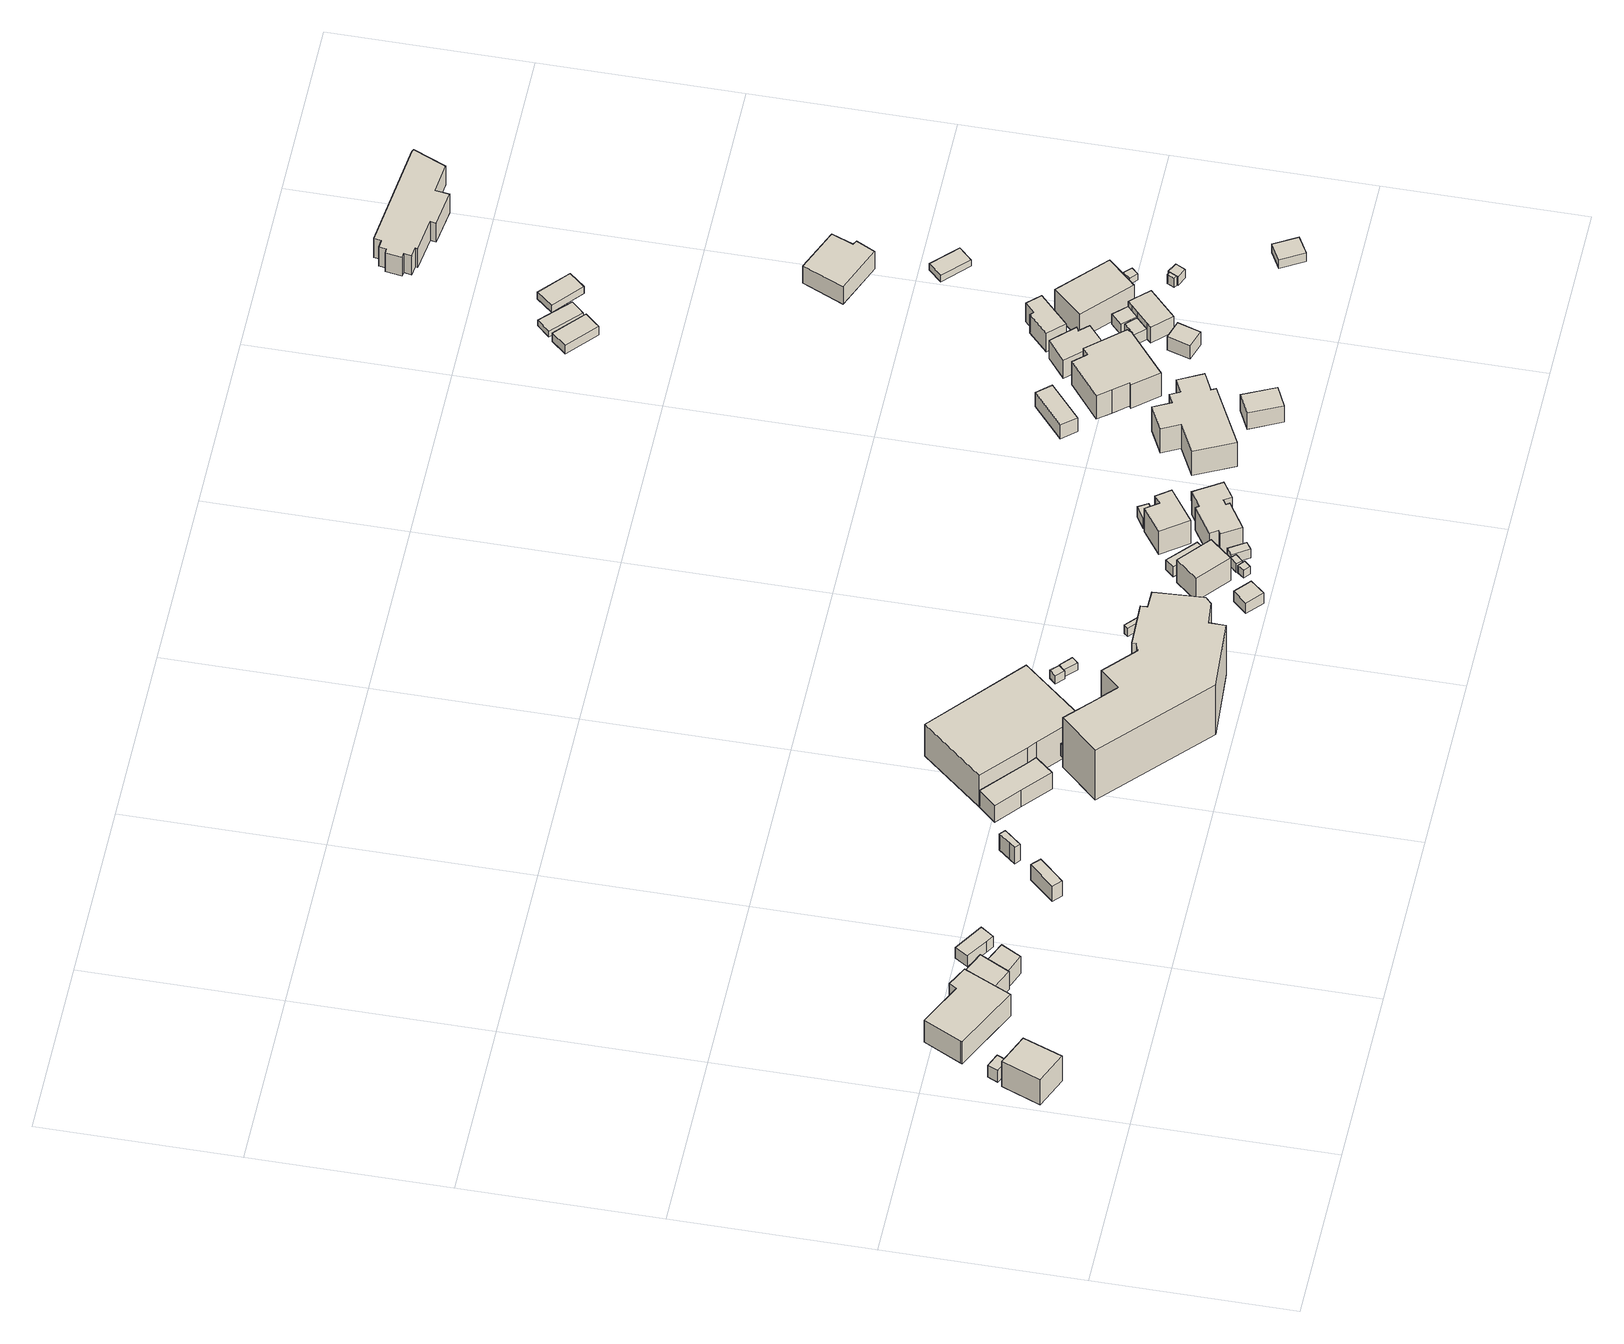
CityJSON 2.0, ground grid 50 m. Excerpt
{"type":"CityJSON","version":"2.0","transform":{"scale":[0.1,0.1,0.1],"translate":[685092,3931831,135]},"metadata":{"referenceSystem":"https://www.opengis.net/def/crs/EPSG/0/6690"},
"CityObjects":{
"building1":{"type":"Building","attributes":{"class":"3001","measuredHeight":8.28,"BuildingDetailAttribute.specifiedBuildingCoverageRate":0.6,"BuildingDetailAttribute.specifiedFloorAreaRate":2,"BuildingDetailAttribute.surveyYear":2018,"BuildingRiverFloodingRiskAttribute.description":"2","BuildingRiverFloodingRiskAttribute.rank":"1","BuildingRiverFloodingRiskAttribute.depth":0.225,"BuildingRiverFloodingRiskAttribute.adminType":"2","BuildingRiverFloodingRiskAttribute.scale":"2","BuildingRiverFloodingRiskAttribute.duration":0,"BuildingLandSlideRiskAttribute.description":"1","BuildingLandSlideRiskAttribute.areaType":"1","BuildingIDAttribute.prefecture":"21","BuildingIDAttribute.city":"21211"},"geometry":[{"type":"Solid","lod":"1","boundaries":[[[[0,1,2,3,4]],[[3,5,6,4]],[[2,7,5,3]],[[1,8,7,2]],[[0,9,8,1]],[[4,6,9,0]],[[5,7,8,9,6]]]]}]},
"building2":{"type":"Building","attributes":{"class":"3001","measuredHeight":3.7,"BuildingDetailAttribute.specifiedBuildingCoverageRate":0.6,"BuildingDetailAttribute.specifiedFloorAreaRate":2,"BuildingDetailAttribute.surveyYear":2018,"BuildingRiverFloodingRiskAttribute.description":"2","BuildingRiverFloodingRiskAttribute.rank":"1","BuildingRiverFloodingRiskAttribute.depth":0.385,"BuildingRiverFloodingRiskAttribute.adminType":"2","BuildingRiverFloodingRiskAttribute.scale":"2","BuildingRiverFloodingRiskAttribute.duration":0,"BuildingLandSlideRiskAttribute.description":"1","BuildingLandSlideRiskAttribute.areaType":"1","BuildingIDAttribute.prefecture":"21","BuildingIDAttribute.city":"21211"},"geometry":[{"type":"Solid","lod":"1","boundaries":[[[[10,11,12,13]],[[12,14,15,13]],[[11,16,14,12]],[[10,17,16,11]],[[13,15,17,10]],[[14,16,17,15]]]]}]},
"building3":{"type":"Building","attributes":{"class":"3001","measuredHeight":7.34,"BuildingDetailAttribute.specifiedBuildingCoverageRate":0.6,"BuildingDetailAttribute.specifiedFloorAreaRate":2,"BuildingDetailAttribute.surveyYear":2018,"BuildingRiverFloodingRiskAttribute.description":"2","BuildingRiverFloodingRiskAttribute.rank":"2","BuildingRiverFloodingRiskAttribute.depth":0.747,"BuildingRiverFloodingRiskAttribute.adminType":"2","BuildingRiverFloodingRiskAttribute.scale":"2","BuildingRiverFloodingRiskAttribute.duration":0,"BuildingLandSlideRiskAttribute.description":"1","BuildingLandSlideRiskAttribute.areaType":"2","BuildingIDAttribute.prefecture":"21","BuildingIDAttribute.city":"21211"},"geometry":[{"type":"Solid","lod":"1","boundaries":[[[[18,19,20,21,22,23,24,25]],[[24,26,27,25]],[[23,28,26,24]],[[22,29,28,23]],[[21,30,29,22]],[[20,31,30,21]],[[19,32,31,20]],[[18,33,32,19]],[[25,27,33,18]],[[26,28,29,30,31,32,33,27]]]]}]},
"building4":{"type":"Building","attributes":{"class":"3001","measuredHeight":5.94,"BuildingDetailAttribute.specifiedBuildingCoverageRate":0.6,"BuildingDetailAttribute.specifiedFloorAreaRate":2,"BuildingDetailAttribute.surveyYear":2018,"BuildingRiverFloodingRiskAttribute.description":"2","BuildingRiverFloodingRiskAttribute.rank":"2","BuildingRiverFloodingRiskAttribute.depth":1.11,"BuildingRiverFloodingRiskAttribute.adminType":"2","BuildingRiverFloodingRiskAttribute.scale":"2","BuildingRiverFloodingRiskAttribute.duration":0,"BuildingLandSlideRiskAttribute.description":"1","BuildingLandSlideRiskAttribute.areaType":"2","BuildingIDAttribute.prefecture":"21","BuildingIDAttribute.city":"21211"},"geometry":[{"type":"Solid","lod":"1","boundaries":[[[[34,35,36,37,38,39,40,41]],[[40,42,43,41]],[[39,44,42,40]],[[38,45,44,39]],[[37,46,45,38]],[[36,47,46,37]],[[35,48,47,36]],[[34,49,48,35]],[[41,43,49,34]],[[42,44,45,46,47,48,49,43]]]]}]},
"building5":{"type":"Building","attributes":{"class":"3001","measuredHeight":5.49,"BuildingDetailAttribute.specifiedBuildingCoverageRate":0.6,"BuildingDetailAttribute.specifiedFloorAreaRate":2,"BuildingDetailAttribute.surveyYear":2018,"BuildingRiverFloodingRiskAttribute.description":"2","BuildingRiverFloodingRiskAttribute.rank":"2","BuildingRiverFloodingRiskAttribute.depth":0.857,"BuildingRiverFloodingRiskAttribute.adminType":"2","BuildingRiverFloodingRiskAttribute.scale":"2","BuildingRiverFloodingRiskAttribute.duration":0,"BuildingLandSlideRiskAttribute.description":"1","BuildingLandSlideRiskAttribute.areaType":"2","BuildingIDAttribute.prefecture":"21","BuildingIDAttribute.city":"21211"},"geometry":[{"type":"Solid","lod":"1","boundaries":[[[[35,34,50,51]],[[50,52,53,51]],[[34,54,52,50]],[[35,55,54,34]],[[51,53,55,35]],[[52,54,55,53]]]]}]},
"building6":{"type":"Building","attributes":{"class":"3001","measuredHeight":2.82,"BuildingDetailAttribute.specifiedBuildingCoverageRate":0.6,"BuildingDetailAttribute.specifiedFloorAreaRate":2,"BuildingDetailAttribute.surveyYear":2018,"BuildingRiverFloodingRiskAttribute.description":"2","BuildingRiverFloodingRiskAttribute.rank":"1","BuildingRiverFloodingRiskAttribute.depth":0.077,"BuildingRiverFloodingRiskAttribute.adminType":"2","BuildingRiverFloodingRiskAttribute.scale":"2","BuildingRiverFloodingRiskAttribute.duration":0,"BuildingLandSlideRiskAttribute.description":"1","BuildingLandSlideRiskAttribute.areaType":"2","BuildingIDAttribute.prefecture":"21","BuildingIDAttribute.city":"21211"},"geometry":[{"type":"Solid","lod":"1","boundaries":[[[[56,57,58,59,60,61]],[[60,62,63,61]],[[59,64,62,60]],[[58,65,64,59]],[[57,66,65,58]],[[56,67,66,57]],[[61,63,67,56]],[[62,64,65,66,67,63]]]]}]},
"building7":{"type":"Building","attributes":{"class":"3001","measuredHeight":2.68,"BuildingDetailAttribute.specifiedBuildingCoverageRate":0.6,"BuildingDetailAttribute.specifiedFloorAreaRate":2,"BuildingDetailAttribute.surveyYear":2018,"BuildingRiverFloodingRiskAttribute.description":"2","BuildingRiverFloodingRiskAttribute.rank":"2","BuildingRiverFloodingRiskAttribute.depth":2.31,"BuildingRiverFloodingRiskAttribute.adminType":"2","BuildingRiverFloodingRiskAttribute.scale":"2","BuildingRiverFloodingRiskAttribute.duration":1.8,"BuildingLandSlideRiskAttribute.description":"1","BuildingLandSlideRiskAttribute.areaType":"1","BuildingIDAttribute.prefecture":"21","BuildingIDAttribute.city":"21211"},"geometry":[{"type":"Solid","lod":"1","boundaries":[[[[68,69,70,71]],[[70,72,73,71]],[[69,74,72,70]],[[68,75,74,69]],[[71,73,75,68]],[[72,74,75,73]]]]}]},
"building8":{"type":"Building","attributes":{"class":"3003","measuredHeight":2.94,"BuildingDetailAttribute.specifiedBuildingCoverageRate":0.6,"BuildingDetailAttribute.specifiedFloorAreaRate":2,"BuildingDetailAttribute.surveyYear":2018,"BuildingLandSlideRiskAttribute.description":"1","BuildingLandSlideRiskAttribute.areaType":"1","BuildingIDAttribute.prefecture":"21","BuildingIDAttribute.city":"21211"},"geometry":[{"type":"Solid","lod":"1","boundaries":[[[[76,77,78,79,80,81]],[[80,82,83,81]],[[79,84,82,80]],[[78,85,84,79]],[[77,86,85,78]],[[76,87,86,77]],[[81,83,87,76]],[[82,84,85,86,87,83]]]]}]},
"building9":{"type":"Building","attributes":{"class":"3003","measuredHeight":3.73,"BuildingDetailAttribute.specifiedBuildingCoverageRate":0.6,"BuildingDetailAttribute.specifiedFloorAreaRate":2,"BuildingDetailAttribute.surveyYear":2018,"BuildingLandSlideRiskAttribute.description":"1","BuildingLandSlideRiskAttribute.areaType":"1","BuildingIDAttribute.prefecture":"21","BuildingIDAttribute.city":"21211"},"geometry":[{"type":"Solid","lod":"1","boundaries":[[[[88,89,90,91,92,93]],[[92,94,95,93]],[[91,96,94,92]],[[90,97,96,91]],[[89,98,97,90]],[[88,99,98,89]],[[93,95,99,88]],[[94,96,97,98,99,95]]]]}]},
"building10":{"type":"Building","attributes":{"class":"3001","measuredHeight":4.09,"BuildingDetailAttribute.specifiedBuildingCoverageRate":0.6,"BuildingDetailAttribute.specifiedFloorAreaRate":2,"BuildingDetailAttribute.surveyYear":2018,"BuildingRiverFloodingRiskAttribute.description":"2","BuildingRiverFloodingRiskAttribute.rank":"1","BuildingRiverFloodingRiskAttribute.depth":0.432,"BuildingRiverFloodingRiskAttribute.adminType":"2","BuildingRiverFloodingRiskAttribute.scale":"2","BuildingRiverFloodingRiskAttribute.duration":0,"BuildingLandSlideRiskAttribute.description":"1","BuildingLandSlideRiskAttribute.areaType":"1","BuildingIDAttribute.prefecture":"21","BuildingIDAttribute.city":"21211"},"geometry":[{"type":"Solid","lod":"1","boundaries":[[[[100,101,102,103]],[[102,104,105,103]],[[101,106,104,102]],[[100,107,106,101]],[[103,105,107,100]],[[104,106,107,105]]]]}]},
"building11":{"type":"Building","attributes":{"class":"3001","measuredHeight":8.95,"BuildingDetailAttribute.specifiedBuildingCoverageRate":0.6,"BuildingDetailAttribute.specifiedFloorAreaRate":2,"BuildingDetailAttribute.surveyYear":2018,"BuildingRiverFloodingRiskAttribute.description":"2","BuildingRiverFloodingRiskAttribute.rank":"1","BuildingRiverFloodingRiskAttribute.depth":0,"BuildingRiverFloodingRiskAttribute.adminType":"2","BuildingRiverFloodingRiskAttribute.scale":"1","BuildingRiverFloodingRiskAttribute.duration":0,"BuildingLandSlideRiskAttribute.description":"1","BuildingLandSlideRiskAttribute.areaType":"1","BuildingIDAttribute.prefecture":"21","BuildingIDAttribute.city":"21211"},"geometry":[{"type":"Solid","lod":"1","boundaries":[[[[92,108,109,110,111,88,93]],[[88,112,113,93]],[[111,114,112,88]],[[110,115,114,111]],[[109,116,115,110]],[[108,117,116,109]],[[92,118,117,108]],[[93,113,118,92]],[[112,114,115,116,117,118,113]]]]}]},
"building12":{"type":"Building","attributes":{"class":"3003","measuredHeight":8.76,"BuildingDetailAttribute.specifiedBuildingCoverageRate":0.6,"BuildingDetailAttribute.specifiedFloorAreaRate":2,"BuildingDetailAttribute.surveyYear":2018,"BuildingRiverFloodingRiskAttribute.description":"2","BuildingRiverFloodingRiskAttribute.rank":"1","BuildingRiverFloodingRiskAttribute.depth":0.442,"BuildingRiverFloodingRiskAttribute.adminType":"2","BuildingRiverFloodingRiskAttribute.scale":"2","BuildingRiverFloodingRiskAttribute.duration":0,"BuildingLandSlideRiskAttribute.description":"2","BuildingLandSlideRiskAttribute.areaType":"1","BuildingIDAttribute.prefecture":"21","BuildingIDAttribute.city":"21211"},"geometry":[{"type":"Solid","lod":"1","boundaries":[[[[119,120,121,122,123,124,125,126,127]],[[126,128,129,127]],[[125,130,128,126]],[[124,131,130,125]],[[123,132,131,124]],[[122,133,132,123]],[[121,134,133,122]],[[120,135,134,121]],[[119,136,135,120]],[[127,129,136,119]],[[128,130,131,132,133,134,135,136,129]]]]}]},
"building13":{"type":"Building","attributes":{"name":"市立三和小学校","class":"3002","measuredHeight":17.06,"BuildingDetailAttribute.specifiedBuildingCoverageRate":0.6,"BuildingDetailAttribute.specifiedFloorAreaRate":2,"BuildingDetailAttribute.surveyYear":2018,"BuildingRiverFloodingRiskAttribute.description":"2","BuildingRiverFloodingRiskAttribute.rank":"2","BuildingRiverFloodingRiskAttribute.depth":0.737,"BuildingRiverFloodingRiskAttribute.adminType":"2","BuildingRiverFloodingRiskAttribute.scale":"2","BuildingRiverFloodingRiskAttribute.duration":0,"BuildingLandSlideRiskAttribute.description":"1","BuildingLandSlideRiskAttribute.areaType":"1","BuildingIDAttribute.prefecture":"21","BuildingIDAttribute.city":"21211"},"geometry":[{"type":"Solid","lod":"1","boundaries":[[[[137,138,127,126,139,140,141,142,143,144,145,146,147,148,149,150,151]],[[150,152,153,151]],[[149,154,152,150]],[[148,155,154,149]],[[147,156,155,148]],[[146,157,156,147]],[[145,158,157,146]],[[144,159,158,145]],[[143,160,159,144]],[[142,161,160,143]],[[141,162,161,142]],[[140,163,162,141]],[[139,164,163,140]],[[126,165,164,139]],[[127,166,165,126]],[[138,167,166,127]],[[137,168,167,138]],[[151,153,168,137]],[[152,154,155,156,157,158,159,160,161,162,163,164,165,166,167,168,153]]]]}]},
"building14":{"type":"Building","attributes":{"class":"3001","measuredHeight":2.76,"BuildingDetailAttribute.specifiedBuildingCoverageRate":0.6,"BuildingDetailAttribute.specifiedFloorAreaRate":2,"BuildingDetailAttribute.surveyYear":2018,"BuildingRiverFloodingRiskAttribute.description":"2","BuildingRiverFloodingRiskAttribute.rank":"2","BuildingRiverFloodingRiskAttribute.depth":0.897,"BuildingRiverFloodingRiskAttribute.adminType":"2","BuildingRiverFloodingRiskAttribute.scale":"2","BuildingRiverFloodingRiskAttribute.duration":0,"BuildingLandSlideRiskAttribute.description":"2","BuildingLandSlideRiskAttribute.areaType":"1","BuildingIDAttribute.prefecture":"21","BuildingIDAttribute.city":"21211"},"geometry":[{"type":"Solid","lod":"1","boundaries":[[[[169,170,171,172]],[[171,173,174,172]],[[170,175,173,171]],[[169,176,175,170]],[[172,174,176,169]],[[173,175,176,174]]]]}]},
"building15":{"type":"Building","attributes":{"class":"3001","measuredHeight":2.52,"BuildingDetailAttribute.specifiedBuildingCoverageRate":0.6,"BuildingDetailAttribute.specifiedFloorAreaRate":2,"BuildingDetailAttribute.surveyYear":2018,"BuildingRiverFloodingRiskAttribute.description":"2","BuildingRiverFloodingRiskAttribute.rank":"2","BuildingRiverFloodingRiskAttribute.depth":0.86,"BuildingRiverFloodingRiskAttribute.adminType":"2","BuildingRiverFloodingRiskAttribute.scale":"2","BuildingRiverFloodingRiskAttribute.duration":2.83,"BuildingLandSlideRiskAttribute.description":"2","BuildingLandSlideRiskAttribute.areaType":"1","BuildingIDAttribute.prefecture":"21","BuildingIDAttribute.city":"21211"},"geometry":[{"type":"Solid","lod":"1","boundaries":[[[[177,178,179,180]],[[179,181,182,180]],[[178,183,181,179]],[[177,184,183,178]],[[180,182,184,177]],[[181,183,184,182]]]]}]},
"building16":{"type":"Building","attributes":{"class":"3001","measuredHeight":2.89,"BuildingDetailAttribute.specifiedBuildingCoverageRate":0.6,"BuildingDetailAttribute.specifiedFloorAreaRate":2,"BuildingDetailAttribute.surveyYear":2018,"BuildingRiverFloodingRiskAttribute.description":"2","BuildingRiverFloodingRiskAttribute.rank":"2","BuildingRiverFloodingRiskAttribute.depth":0.607,"BuildingRiverFloodingRiskAttribute.adminType":"2","BuildingRiverFloodingRiskAttribute.scale":"2","BuildingRiverFloodingRiskAttribute.duration":0.73,"BuildingLandSlideRiskAttribute.description":"2","BuildingLandSlideRiskAttribute.areaType":"1","BuildingIDAttribute.prefecture":"21","BuildingIDAttribute.city":"21211"},"geometry":[{"type":"Solid","lod":"1","boundaries":[[[[185,186,187,188]],[[187,189,190,188]],[[186,191,189,187]],[[185,192,191,186]],[[188,190,192,185]],[[189,191,192,190]]]]}]},
"building17":{"type":"Building","attributes":{"class":"3003","measuredHeight":2.89,"BuildingDetailAttribute.specifiedBuildingCoverageRate":0.6,"BuildingDetailAttribute.specifiedFloorAreaRate":2,"BuildingDetailAttribute.surveyYear":2018,"BuildingRiverFloodingRiskAttribute.description":"2","BuildingRiverFloodingRiskAttribute.rank":"2","BuildingRiverFloodingRiskAttribute.depth":0.667,"BuildingRiverFloodingRiskAttribute.adminType":"2","BuildingRiverFloodingRiskAttribute.scale":"2","BuildingRiverFloodingRiskAttribute.duration":0.73,"BuildingLandSlideRiskAttribute.description":"2","BuildingLandSlideRiskAttribute.areaType":"1","BuildingIDAttribute.prefecture":"21","BuildingIDAttribute.city":"21211"},"geometry":[{"type":"Solid","lod":"1","boundaries":[[[[193,194,195,196]],[[195,197,198,196]],[[194,199,197,195]],[[193,200,199,194]],[[196,198,200,193]],[[197,199,200,198]]]]}]},
"building18":{"type":"Building","attributes":{"class":"3003","measuredHeight":3.35,"BuildingDetailAttribute.specifiedBuildingCoverageRate":0.6,"BuildingDetailAttribute.specifiedFloorAreaRate":2,"BuildingDetailAttribute.surveyYear":2018,"BuildingRiverFloodingRiskAttribute.description":"2","BuildingRiverFloodingRiskAttribute.rank":"1","BuildingRiverFloodingRiskAttribute.depth":0,"BuildingRiverFloodingRiskAttribute.adminType":"2","BuildingRiverFloodingRiskAttribute.scale":"2","BuildingRiverFloodingRiskAttribute.duration":0,"BuildingLandSlideRiskAttribute.description":"2","BuildingLandSlideRiskAttribute.areaType":"1","BuildingIDAttribute.prefecture":"21","BuildingIDAttribute.city":"21211"},"geometry":[{"type":"Solid","lod":"1","boundaries":[[[[201,202,203,204]],[[203,205,206,204]],[[202,207,205,203]],[[201,208,207,202]],[[204,206,208,201]],[[205,207,208,206]]]]}]},
"building19":{"type":"Building","attributes":{"class":"3001","measuredHeight":7.38,"BuildingDetailAttribute.specifiedBuildingCoverageRate":0.6,"BuildingDetailAttribute.specifiedFloorAreaRate":2,"BuildingDetailAttribute.surveyYear":2018,"BuildingLandSlideRiskAttribute.description":"2","BuildingLandSlideRiskAttribute.areaType":"1","BuildingIDAttribute.prefecture":"21","BuildingIDAttribute.city":"21211"},"geometry":[{"type":"Solid","lod":"1","boundaries":[[[[209,210,211,212]],[[211,213,214,212]],[[210,215,213,211]],[[209,216,215,210]],[[212,214,216,209]],[[213,215,216,214]]]]}]},
"building20":{"type":"Building","attributes":{"class":"3001","measuredHeight":2.41,"BuildingDetailAttribute.specifiedBuildingCoverageRate":0.6,"BuildingDetailAttribute.specifiedFloorAreaRate":2,"BuildingDetailAttribute.surveyYear":2018,"BuildingLandSlideRiskAttribute.description":"2","BuildingLandSlideRiskAttribute.areaType":"1","BuildingIDAttribute.prefecture":"21","BuildingIDAttribute.city":"21211"},"geometry":[{"type":"Solid","lod":"1","boundaries":[[[[217,218,219,220]],[[219,221,222,220]],[[218,223,221,219]],[[217,224,223,218]],[[220,222,224,217]],[[221,223,224,222]]]]}]},
"building21":{"type":"Building","attributes":{"class":"3003","measuredHeight":2.64,"BuildingDetailAttribute.specifiedBuildingCoverageRate":0.6,"BuildingDetailAttribute.specifiedFloorAreaRate":2,"BuildingDetailAttribute.surveyYear":2018,"BuildingLandSlideRiskAttribute.description":"2","BuildingLandSlideRiskAttribute.areaType":"1","BuildingIDAttribute.prefecture":"21","BuildingIDAttribute.city":"21211"},"geometry":[{"type":"Solid","lod":"1","boundaries":[[[[225,226,227,228]],[[227,229,230,228]],[[226,231,229,227]],[[225,232,231,226]],[[228,230,232,225]],[[229,231,232,230]]]]}]},
"building22":{"type":"Building","attributes":{"class":"3003","measuredHeight":3.04,"BuildingDetailAttribute.specifiedBuildingCoverageRate":0.6,"BuildingDetailAttribute.specifiedFloorAreaRate":2,"BuildingDetailAttribute.surveyYear":2018,"BuildingLandSlideRiskAttribute.description":"2","BuildingLandSlideRiskAttribute.areaType":"1","BuildingIDAttribute.prefecture":"21","BuildingIDAttribute.city":"21211"},"geometry":[{"type":"Solid","lod":"1","boundaries":[[[[233,234,235,236]],[[235,237,238,236]],[[234,239,237,235]],[[233,240,239,234]],[[236,238,240,233]],[[237,239,240,238]]]]}]},
"building23":{"type":"Building","attributes":{"class":"3003","measuredHeight":2.76,"BuildingDetailAttribute.specifiedBuildingCoverageRate":0.6,"BuildingDetailAttribute.specifiedFloorAreaRate":2,"BuildingDetailAttribute.surveyYear":2018,"BuildingLandSlideRiskAttribute.description":"2","BuildingLandSlideRiskAttribute.areaType":"1","BuildingIDAttribute.prefecture":"21","BuildingIDAttribute.city":"21211"},"geometry":[{"type":"Solid","lod":"1","boundaries":[[[[241,242,243,244]],[[243,245,246,244]],[[242,247,245,243]],[[241,248,247,242]],[[244,246,248,241]],[[245,247,248,246]]]]}]},
"building24":{"type":"Building","attributes":{"class":"3001","measuredHeight":7.54,"BuildingDetailAttribute.specifiedBuildingCoverageRate":0.6,"BuildingDetailAttribute.specifiedFloorAreaRate":2,"BuildingDetailAttribute.surveyYear":2018,"BuildingLandSlideRiskAttribute.description":"2","BuildingLandSlideRiskAttribute.areaType":"1","BuildingIDAttribute.prefecture":"21","BuildingIDAttribute.city":"21211"},"geometry":[{"type":"Solid","lod":"1","boundaries":[[[[249,250,251,252,253,254,255,256,257,258,259,260,261]],[[260,262,263,261]],[[259,264,262,260]],[[258,265,264,259]],[[257,266,265,258]],[[256,267,266,257]],[[255,268,267,256]],[[254,269,268,255]],[[253,270,269,254]],[[252,271,270,253]],[[251,272,271,252]],[[250,273,272,251]],[[249,274,273,250]],[[261,263,274,249]],[[262,264,265,266,267,268,269,270,271,272,273,274,263]]]]}]},
"building25":{"type":"Building","attributes":{"class":"3001","measuredHeight":7.46,"BuildingDetailAttribute.specifiedBuildingCoverageRate":0.6,"BuildingDetailAttribute.specifiedFloorAreaRate":2,"BuildingDetailAttribute.surveyYear":2018,"BuildingLandSlideRiskAttribute.description":"2","BuildingLandSlideRiskAttribute.areaType":"1","BuildingIDAttribute.prefecture":"21","BuildingIDAttribute.city":"21211"},"geometry":[{"type":"Solid","lod":"1","boundaries":[[[[275,276,277,278,279,280]],[[279,281,282,280]],[[278,283,281,279]],[[277,284,283,278]],[[276,285,284,277]],[[275,286,285,276]],[[280,282,286,275]],[[281,283,284,285,286,282]]]]}]},
"building26":{"type":"Building","attributes":{"class":"3003","measuredHeight":2.85,"BuildingDetailAttribute.specifiedBuildingCoverageRate":0.6,"BuildingDetailAttribute.specifiedFloorAreaRate":2,"BuildingDetailAttribute.surveyYear":2018,"BuildingLandSlideRiskAttribute.description":"2","BuildingLandSlideRiskAttribute.areaType":"1","BuildingIDAttribute.prefecture":"21","BuildingIDAttribute.city":"21211"},"geometry":[{"type":"Solid","lod":"1","boundaries":[[[[287,288,289,290]],[[289,291,292,290]],[[288,293,291,289]],[[287,294,293,288]],[[290,292,294,287]],[[291,293,294,292]]]]}]},
"building27":{"type":"Building","attributes":{"class":"3003","measuredHeight":2.81,"BuildingDetailAttribute.specifiedBuildingCoverageRate":0.6,"BuildingDetailAttribute.specifiedFloorAreaRate":2,"BuildingDetailAttribute.surveyYear":2018,"BuildingLandSlideRiskAttribute.description":"2","BuildingLandSlideRiskAttribute.areaType":"1","BuildingIDAttribute.prefecture":"21","BuildingIDAttribute.city":"21211"},"geometry":[{"type":"Solid","lod":"1","boundaries":[[[[249,295,296,250]],[[296,297,298,250]],[[295,299,297,296]],[[249,300,299,295]],[[250,298,300,249]],[[297,299,300,298]]]]}]},
"building28":{"type":"Building","attributes":{"class":"3001","measuredHeight":7.86,"BuildingDetailAttribute.specifiedBuildingCoverageRate":0.6,"BuildingDetailAttribute.specifiedFloorAreaRate":2,"BuildingDetailAttribute.surveyYear":2018,"BuildingLandSlideRiskAttribute.description":"1","BuildingLandSlideRiskAttribute.areaType":"1","BuildingIDAttribute.prefecture":"21","BuildingIDAttribute.city":"21211"},"geometry":[{"type":"Solid","lod":"1","boundaries":[[[[301,302,303,304,305,306,307,308,309,310,311,312]],[[311,313,314,312]],[[310,315,313,311]],[[309,316,315,310]],[[308,317,316,309]],[[307,318,317,308]],[[306,319,318,307]],[[305,320,319,306]],[[304,321,320,305]],[[303,322,321,304]],[[302,323,322,303]],[[301,324,323,302]],[[312,314,324,301]],[[313,315,316,317,318,319,320,321,322,323,324,314]]]]}]},
"building29":{"type":"Building","attributes":{"class":"3001","measuredHeight":5.6,"BuildingDetailAttribute.specifiedBuildingCoverageRate":0.6,"BuildingDetailAttribute.specifiedFloorAreaRate":2,"BuildingDetailAttribute.surveyYear":2018,"BuildingLandSlideRiskAttribute.description":"1","BuildingLandSlideRiskAttribute.areaType":"2","BuildingIDAttribute.prefecture":"21","BuildingIDAttribute.city":"21211"},"geometry":[{"type":"Solid","lod":"1","boundaries":[[[[325,326,327,328]],[[327,329,330,328]],[[326,331,329,327]],[[325,332,331,326]],[[328,330,332,325]],[[329,331,332,330]]]]}]},
"building30":{"type":"Building","attributes":{"class":"3001","measuredHeight":3.72,"BuildingDetailAttribute.specifiedBuildingCoverageRate":0.6,"BuildingDetailAttribute.specifiedFloorAreaRate":2,"BuildingDetailAttribute.surveyYear":2018,"BuildingRiverFloodingRiskAttribute.description":"2","BuildingRiverFloodingRiskAttribute.rank":"1","BuildingRiverFloodingRiskAttribute.depth":0.153,"BuildingRiverFloodingRiskAttribute.adminType":"2","BuildingRiverFloodingRiskAttribute.scale":"2","BuildingRiverFloodingRiskAttribute.duration":0,"BuildingLandSlideRiskAttribute.description":"2","BuildingLandSlideRiskAttribute.areaType":"1","BuildingIDAttribute.prefecture":"21","BuildingIDAttribute.city":"21211"},"geometry":[{"type":"Solid","lod":"1","boundaries":[[[[333,334,335,336]],[[335,337,338,336]],[[334,339,337,335]],[[333,340,339,334]],[[336,338,340,333]],[[337,339,340,338]]]]}]},
"building31":{"type":"Building","attributes":{"class":"3001","measuredHeight":7.42,"BuildingDetailAttribute.specifiedBuildingCoverageRate":0.6,"BuildingDetailAttribute.specifiedFloorAreaRate":2,"BuildingDetailAttribute.surveyYear":2018,"BuildingLandSlideRiskAttribute.description":"1","BuildingLandSlideRiskAttribute.areaType":"1","BuildingIDAttribute.prefecture":"21","BuildingIDAttribute.city":"21211"},"geometry":[{"type":"Solid","lod":"1","boundaries":[[[[341,342,343,344,345,346,347,348,349,350,351]],[[350,352,353,351]],[[349,354,352,350]],[[348,355,354,349]],[[347,356,355,348]],[[346,357,356,347]],[[345,358,357,346]],[[344,359,358,345]],[[343,360,359,344]],[[342,361,360,343]],[[341,362,361,342]],[[351,353,362,341]],[[352,354,355,356,357,358,359,360,361,362,353]]]]}]},
"building32":{"type":"Building","attributes":{"class":"3001","measuredHeight":6.03,"BuildingDetailAttribute.specifiedBuildingCoverageRate":0.6,"BuildingDetailAttribute.specifiedFloorAreaRate":2,"BuildingDetailAttribute.surveyYear":2018,"BuildingLandSlideRiskAttribute.description":"1","BuildingLandSlideRiskAttribute.areaType":"1","BuildingIDAttribute.prefecture":"21","BuildingIDAttribute.city":"21211"},"geometry":[{"type":"Solid","lod":"1","boundaries":[[[[363,364,365,366,367,368]],[[367,369,370,368]],[[366,371,369,367]],[[365,372,371,366]],[[364,373,372,365]],[[363,374,373,364]],[[368,370,374,363]],[[369,371,372,373,374,370]]]]}]},
"building33":{"type":"Building","attributes":{"class":"3001","measuredHeight":4.08,"BuildingDetailAttribute.specifiedBuildingCoverageRate":0.6,"BuildingDetailAttribute.specifiedFloorAreaRate":2,"BuildingDetailAttribute.surveyYear":2018,"BuildingLandSlideRiskAttribute.description":"1","BuildingLandSlideRiskAttribute.areaType":"1","BuildingIDAttribute.prefecture":"21","BuildingIDAttribute.city":"21211"},"geometry":[{"type":"Solid","lod":"1","boundaries":[[[[375,376,377,378]],[[377,379,380,378]],[[376,381,379,377]],[[375,382,381,376]],[[378,380,382,375]],[[379,381,382,380]]]]}]},
"building34":{"type":"Building","attributes":{"class":"3003","measuredHeight":2.92,"BuildingDetailAttribute.specifiedBuildingCoverageRate":0.6,"BuildingDetailAttribute.specifiedFloorAreaRate":2,"BuildingDetailAttribute.surveyYear":2018,"BuildingLandSlideRiskAttribute.description":"1","BuildingLandSlideRiskAttribute.areaType":"1","BuildingIDAttribute.prefecture":"21","BuildingIDAttribute.city":"21211"},"geometry":[{"type":"Solid","lod":"1","boundaries":[[[[383,384,385,386,387,388]],[[387,389,390,388]],[[386,391,389,387]],[[385,392,391,386]],[[384,393,392,385]],[[383,394,393,384]],[[388,390,394,383]],[[389,391,392,393,394,390]]]]}]},
"building35":{"type":"Building","attributes":{"class":"3001","measuredHeight":4.92,"BuildingDetailAttribute.specifiedBuildingCoverageRate":0.6,"BuildingDetailAttribute.specifiedFloorAreaRate":2,"BuildingDetailAttribute.surveyYear":2018,"BuildingLandSlideRiskAttribute.description":"1","BuildingLandSlideRiskAttribute.areaType":"2","BuildingIDAttribute.prefecture":"21","BuildingIDAttribute.city":"21211"},"geometry":[{"type":"Solid","lod":"1","boundaries":[[[[395,396,397,398,399,400,401,402]],[[401,403,404,402]],[[400,405,403,401]],[[399,406,405,400]],[[398,407,406,399]],[[397,408,407,398]],[[396,409,408,397]],[[395,410,409,396]],[[402,404,410,395]],[[403,405,406,407,408,409,410,404]]]]}]},
"building36":{"type":"Building","attributes":{"class":"3003","measuredHeight":3.21,"BuildingDetailAttribute.specifiedBuildingCoverageRate":0.6,"BuildingDetailAttribute.specifiedFloorAreaRate":2,"BuildingDetailAttribute.surveyYear":2018,"BuildingLandSlideRiskAttribute.description":"1","BuildingLandSlideRiskAttribute.areaType":"1","BuildingIDAttribute.prefecture":"21","BuildingIDAttribute.city":"21211"},"geometry":[{"type":"Solid","lod":"1","boundaries":[[[[411,412,413,414,415,416]],[[415,417,418,416]],[[414,419,417,415]],[[413,420,419,414]],[[412,421,420,413]],[[411,422,421,412]],[[416,418,422,411]],[[417,419,420,421,422,418]]]]}]},
"building37":{"type":"Building","attributes":{"class":"3001","measuredHeight":5.42,"BuildingDetailAttribute.specifiedBuildingCoverageRate":0.6,"BuildingDetailAttribute.specifiedFloorAreaRate":2,"BuildingDetailAttribute.surveyYear":2018,"BuildingLandSlideRiskAttribute.description":"1","BuildingLandSlideRiskAttribute.areaType":"1","BuildingIDAttribute.prefecture":"21","BuildingIDAttribute.city":"21211"},"geometry":[{"type":"Solid","lod":"1","boundaries":[[[[423,424,425,426,427,428]],[[427,429,430,428]],[[426,431,429,427]],[[425,432,431,426]],[[424,433,432,425]],[[423,434,433,424]],[[428,430,434,423]],[[429,431,432,433,434,430]]]]}]},
"building38":{"type":"Building","attributes":{"class":"3003","BuildingDetailAttribute.specifiedBuildingCoverageRate":0.6,"BuildingDetailAttribute.specifiedFloorAreaRate":2,"BuildingDetailAttribute.surveyYear":2018,"BuildingLandSlideRiskAttribute.description":"1","BuildingLandSlideRiskAttribute.areaType":"2","BuildingIDAttribute.prefecture":"21","BuildingIDAttribute.city":"21211"},"geometry":[{"type":"Solid","lod":"1","boundaries":[[[[435,436,437,438]],[[437,439,440,438]],[[436,441,439,437]],[[435,442,441,436]],[[438,440,442,435]],[[439,441,442,440]]]]}]},
"building39":{"type":"Building","attributes":{"class":"3001","measuredHeight":7.44,"BuildingDetailAttribute.specifiedBuildingCoverageRate":0.6,"BuildingDetailAttribute.specifiedFloorAreaRate":2,"BuildingDetailAttribute.surveyYear":2018,"BuildingLandSlideRiskAttribute.description":"1","BuildingLandSlideRiskAttribute.areaType":"2","BuildingIDAttribute.prefecture":"21","BuildingIDAttribute.city":"21211"},"geometry":[{"type":"Solid","lod":"1","boundaries":[[[[443,444,445,446]],[[445,447,448,446]],[[444,449,447,445]],[[443,450,449,444]],[[446,448,450,443]],[[447,449,450,448]]]]}]},
"building40":{"type":"Building","attributes":{"class":"3003","measuredHeight":2.87,"BuildingDetailAttribute.specifiedBuildingCoverageRate":0.6,"BuildingDetailAttribute.specifiedFloorAreaRate":2,"BuildingDetailAttribute.surveyYear":2018,"BuildingRiverFloodingRiskAttribute.description":"2","BuildingRiverFloodingRiskAttribute.rank":"1","BuildingRiverFloodingRiskAttribute.depth":0,"BuildingRiverFloodingRiskAttribute.adminType":"2","BuildingRiverFloodingRiskAttribute.scale":"2","BuildingRiverFloodingRiskAttribute.duration":0,"BuildingLandSlideRiskAttribute.description":"2","BuildingLandSlideRiskAttribute.areaType":"1","BuildingIDAttribute.prefecture":"21","BuildingIDAttribute.city":"21211"},"geometry":[{"type":"Solid","lod":"1","boundaries":[[[[451,452,453,454]],[[453,455,456,454]],[[452,457,455,453]],[[451,458,457,452]],[[454,456,458,451]],[[455,457,458,456]]]]}]},
"building41":{"type":"Building","attributes":{"class":"3001","measuredHeight":1.79,"BuildingDetailAttribute.specifiedBuildingCoverageRate":0.6,"BuildingDetailAttribute.specifiedFloorAreaRate":2,"BuildingDetailAttribute.surveyYear":2018,"BuildingLandSlideRiskAttribute.description":"1","BuildingLandSlideRiskAttribute.areaType":"2","BuildingIDAttribute.prefecture":"21","BuildingIDAttribute.city":"21211"},"geometry":[{"type":"Solid","lod":"1","boundaries":[[[[459,460,461,462]],[[461,463,464,462]],[[460,465,463,461]],[[459,466,465,460]],[[462,464,466,459]],[[463,465,466,464]]]]}]},
"building42":{"type":"Building","attributes":{"class":"3001","measuredHeight":1.79,"BuildingDetailAttribute.specifiedBuildingCoverageRate":0.6,"BuildingDetailAttribute.specifiedFloorAreaRate":2,"BuildingDetailAttribute.surveyYear":2018,"BuildingLandSlideRiskAttribute.description":"1","BuildingLandSlideRiskAttribute.areaType":"2","BuildingIDAttribute.prefecture":"21","BuildingIDAttribute.city":"21211"},"geometry":[{"type":"Solid","lod":"1","boundaries":[[[[467,468,469,470,471,472]],[[471,464,473,472]],[[470,466,464,471]],[[469,474,466,470]],[[468,475,474,469]],[[467,476,475,468]],[[472,473,476,467]],[[464,466,474,475,476,473]]]]}]},
"building43":{"type":"Building","attributes":{"class":"3001","measuredHeight":2.04,"BuildingDetailAttribute.specifiedBuildingCoverageRate":0.6,"BuildingDetailAttribute.specifiedFloorAreaRate":2,"BuildingDetailAttribute.surveyYear":2018,"BuildingLandSlideRiskAttribute.description":"1","BuildingLandSlideRiskAttribute.areaType":"2","BuildingIDAttribute.prefecture":"21","BuildingIDAttribute.city":"21211"},"geometry":[{"type":"Solid","lod":"1","boundaries":[[[[477,478,479,480]],[[479,481,482,480]],[[478,483,481,479]],[[477,484,483,478]],[[480,482,484,477]],[[481,483,484,482]]]]}]},
"building44":{"type":"Building","attributes":{"class":"3003","measuredHeight":1.88,"BuildingDetailAttribute.specifiedBuildingCoverageRate":0.6,"BuildingDetailAttribute.specifiedFloorAreaRate":2,"BuildingDetailAttribute.surveyYear":2018,"BuildingRiverFloodingRiskAttribute.description":"2","BuildingRiverFloodingRiskAttribute.rank":"1","BuildingRiverFloodingRiskAttribute.depth":0.094,"BuildingRiverFloodingRiskAttribute.adminType":"2","BuildingRiverFloodingRiskAttribute.scale":"2","BuildingRiverFloodingRiskAttribute.duration":0,"BuildingLandSlideRiskAttribute.description":"2","BuildingLandSlideRiskAttribute.areaType":"1","BuildingIDAttribute.prefecture":"21","BuildingIDAttribute.city":"21211"},"geometry":[{"type":"Solid","lod":"1","boundaries":[[[[485,486,487,488]],[[487,489,490,488]],[[486,491,489,487]],[[485,492,491,486]],[[488,490,492,485]],[[489,491,492,490]]]]}]},
"building45":{"type":"Building","attributes":{"class":"3001","measuredHeight":5.11,"BuildingDetailAttribute.specifiedBuildingCoverageRate":0.6,"BuildingDetailAttribute.specifiedFloorAreaRate":2,"BuildingDetailAttribute.surveyYear":2018,"BuildingLandSlideRiskAttribute.description":"1","BuildingLandSlideRiskAttribute.areaType":"1","BuildingIDAttribute.prefecture":"21","BuildingIDAttribute.city":"21211"},"geometry":[{"type":"Solid","lod":"1","boundaries":[[[[493,494,495,496,497,498]],[[497,499,500,498]],[[496,501,499,497]],[[495,502,501,496]],[[494,503,502,495]],[[493,504,503,494]],[[498,500,504,493]],[[499,501,502,503,504,500]]]]}]},
"building46":{"type":"Building","attributes":{"class":"3003","measuredHeight":2.25,"BuildingDetailAttribute.specifiedBuildingCoverageRate":0.6,"BuildingDetailAttribute.specifiedFloorAreaRate":2,"BuildingDetailAttribute.surveyYear":2018,"BuildingRiverFloodingRiskAttribute.description":"2","BuildingRiverFloodingRiskAttribute.rank":"1","BuildingRiverFloodingRiskAttribute.depth":0.084,"BuildingRiverFloodingRiskAttribute.adminType":"2","BuildingRiverFloodingRiskAttribute.scale":"2","BuildingRiverFloodingRiskAttribute.duration":0,"BuildingLandSlideRiskAttribute.description":"2","BuildingLandSlideRiskAttribute.areaType":"1","BuildingIDAttribute.prefecture":"21","BuildingIDAttribute.city":"21211"},"geometry":[{"type":"Solid","lod":"1","boundaries":[[[[505,506,507,508]],[[507,509,510,508]],[[506,511,509,507]],[[505,512,511,506]],[[508,510,512,505]],[[509,511,512,510]]]]}]},
"building47":{"type":"Building","attributes":{"class":"3003","measuredHeight":2.26,"BuildingDetailAttribute.specifiedBuildingCoverageRate":0.6,"BuildingDetailAttribute.specifiedFloorAreaRate":2,"BuildingDetailAttribute.surveyYear":2018,"BuildingLandSlideRiskAttribute.description":"1","BuildingLandSlideRiskAttribute.areaType":"1","BuildingIDAttribute.prefecture":"21","BuildingIDAttribute.city":"21211"},"geometry":[{"type":"Solid","lod":"1","boundaries":[[[[513,514,515,516]],[[515,517,518,516]],[[514,519,517,515]],[[513,520,519,514]],[[516,518,520,513]],[[517,519,520,518]]]]}]},
"building48":{"type":"Building","attributes":{"class":"3001","measuredHeight":6.44,"BuildingDetailAttribute.specifiedBuildingCoverageRate":0.6,"BuildingDetailAttribute.specifiedFloorAreaRate":2,"BuildingDetailAttribute.surveyYear":2018,"BuildingRiverFloodingRiskAttribute.description":"2","BuildingRiverFloodingRiskAttribute.rank":"2","BuildingRiverFloodingRiskAttribute.depth":2.92,"BuildingRiverFloodingRiskAttribute.adminType":"2","BuildingRiverFloodingRiskAttribute.scale":"2","BuildingRiverFloodingRiskAttribute.duration":2.57,"BuildingLandSlideRiskAttribute.description":"2","BuildingLandSlideRiskAttribute.areaType":"1","BuildingIDAttribute.prefecture":"21","BuildingIDAttribute.city":"21211"},"geometry":[{"type":"Solid","lod":"1","boundaries":[[[[521,522,523,524,525,526,527,528,529,530,531,532,533,534,535,536,537]],[[536,538,539,537]],[[535,540,538,536]],[[534,541,540,535]],[[533,542,541,534]],[[532,543,542,533]],[[531,544,543,532]],[[530,545,544,531]],[[529,546,545,530]],[[528,547,546,529]],[[527,548,547,528]],[[526,549,548,527]],[[525,550,549,526]],[[524,551,550,525]],[[523,552,551,524]],[[522,553,552,523]],[[521,554,553,522]],[[537,539,554,521]],[[538,540,541,542,543,544,545,546,547,548,549,550,551,552,553,554,539]]]]}]}
},
"vertices":[
[128,279,21],[90,179,21],[6,214,21],[46,314,21],[88,296,21],[46,314,107],[88,296,107],[6,214,107],[90,179,107],[128,279,107],
[104,336,22],[92,309,22],[56,325,22],[68,351,22],[56,325,62],[68,351,62],[92,309,62],[104,336,62],
[259,463,23],[270,482,23],[322,456,23],[308,426,23],[265,336,23],[96,417,23],[98,422,23],[146,517,23],[98,422,98],[146,517,98],[96,417,98],[265,336,98],[308,426,98],[322,456,98],[270,482,98],[259,463,98],
[375,413,24],[347,359,24],[345,355,24],[288,380,24],[309,426,24],[324,458,24],[384,431,24],[383,428,24],[384,431,86],[383,428,86],[324,458,86],[309,426,86],[288,380,86],[345,355,86],[347,359,86],[375,413,86],
[428,389,24],[400,338,24],[428,389,82],[400,338,82],[375,413,82],[347,359,82],
[488,449,29],[475,430,29],[465,416,29],[444,429,29],[392,464,29],[413,496,29],[392,464,65],[413,496,65],[444,429,65],[465,416,65],[475,430,65],[488,449,65],
[709,376,5],[730,356,5],[673,294,5],[652,313,5],[673,294,58],[652,313,58],[730,356,58],[709,376,58],
[787,465,5],[800,454,5],[786,437,5],[764,411,5],[751,422,5],[763,436,5],[751,422,61],[763,436,61],[764,411,61],[786,437,61],[800,454,61],[787,465,61],
[1023,425,21],[984,379,21],[914,440,21],[856,490,21],[896,534,21],[1003,441,21],[896,534,78],[1003,441,78],[856,490,78],[914,440,78],[984,379,78],[1023,425,78],
[1074,377,40],[1107,348,40],[1088,326,40],[1055,355,40],[1088,326,81],[1055,355,81],[1107,348,81],[1074,377,81],
[1029,690,21],[1257,494,21],[1216,446,21],[1123,338,21],[1023,425,130],[1003,441,130],[1123,338,130],[1216,446,130],[1257,494,130],[1029,690,130],[896,534,130],
[1142,332,40],[1148,333,40],[1154,331,40],[1160,329,40],[1163,325,40],[1166,320,40],[1166,315,40],[1133,279,40],[1113,297,40],[1133,279,128],[1113,297,128],[1166,315,128],[1166,320,128],[1163,325,128],[1160,329,128],[1154,331,128],[1148,333,128],[1142,332,128],
[952,271,40],[1039,365,40],[1157,257,40],[1201,306,40],[1279,235,40],[1300,242,40],[1300,253,40],[1418,256,40],[1419,239,40],[1466,238,40],[1474,112,40],[1457,96,40],[1397,90,40],[1397,49,40],[1208,36,40],[1397,49,211],[1208,36,211],[1397,90,211],[1457,96,211],[1474,112,211],[1466,238,211],[1419,239,211],[1418,256,211],[1300,253,211],[1300,242,211],[1279,235,211],[1201,306,211],[1157,257,211],[1133,279,211],[1113,297,211],[1039,365,211],[952,271,211],
[1326,430,40],[1311,414,40],[1292,432,40],[1307,448,40],[1292,432,68],[1307,448,68],[1311,414,68],[1326,430,68],
[1317,417,40],[1330,431,40],[1359,405,40],[1345,390,40],[1359,405,65],[1345,390,65],[1330,431,65],[1317,417,65],
[1470,296,40],[1479,306,40],[1540,252,40],[1531,242,40],[1540,252,69],[1531,242,69],[1479,306,69],[1470,296,69],
[1495,229,40],[1512,248,40],[1550,214,40],[1533,195,40],[1550,214,69],[1533,195,69],[1512,248,69],[1495,229,69],
[1624,4,51],[1584,39,51],[1616,74,51],[1655,40,51],[1616,74,87],[1655,40,87],[1584,39,87],[1624,4,87],
[1729,150,49],[1681,94,49],[1603,160,49],[1651,216,49],[1603,160,127],[1651,216,127],[1681,94,127],[1729,150,127],
[1702,81,56],[1718,68,56],[1704,52,56],[1688,65,56],[1704,52,82],[1688,65,82],[1718,68,82],[1702,81,82],
[1719,103,56],[1732,91,56],[1715,73,56],[1702,85,56],[1715,73,85],[1702,85,85],[1732,91,85],[1719,103,85],
[1666,227,50],[1685,249,50],[1754,187,50],[1735,165,50],[1754,187,83],[1735,165,83],[1685,249,83],[1666,227,83],
[1727,102,56],[1746,115,56],[1773,74,56],[1754,61,56],[1773,74,86],[1754,61,86],[1746,115,86],[1727,102,86],
[1870,209,56],[1905,154,56],[1862,126,56],[1850,145,56],[1837,137,56],[1843,128,56],[1774,84,56],[1744,131,56],[1754,137,56],[1741,157,56],[1814,204,56],[1820,196,56],[1861,222,56],[1820,196,134],[1861,222,134],[1814,204,134],[1741,157,134],[1754,137,134],[1744,131,134],[1774,84,134],[1843,128,134],[1837,137,134],[1850,145,134],[1862,126,134],[1905,154,134],[1870,209,134],
[1778,208,48],[1730,274,48],[1794,321,48],[1817,289,48],[1837,304,48],[1863,269,48],[1837,304,128],[1863,269,128],[1817,289,128],[1794,321,128],[1730,274,128],[1778,208,128],
[1819,301,46],[1804,325,46],[1837,346,46],[1852,322,46],[1837,346,82],[1852,322,82],[1804,325,82],[1819,301,82],
[1904,231,56],[1939,176,56],[1939,176,86],[1905,154,86],[1904,231,86],[1870,209,86],
[2032,148,53],[1983,246,53],[2061,286,53],[2038,331,53],[2103,364,53],[2125,320,53],[2149,332,53],[2162,307,53],[2197,325,53],[2229,263,53],[2182,240,53],[2188,228,53],[2182,240,136],[2188,228,136],[2229,263,136],[2197,325,136],[2162,307,136],[2149,332,136],[2125,320,136],[2103,364,136],[2038,331,136],[2061,286,136],[1983,246,136],[2032,148,136],
[2240,93,57],[2186,67,57],[2147,147,57],[2201,174,57],[2147,147,113],[2201,174,113],[2186,67,113],[2240,93,113],
[2134,646,44],[2164,611,44],[2075,534,44],[2045,569,44],[2075,534,92],[2045,569,92],[2164,611,92],[2134,646,92],
[2329,471,53],[2332,467,53],[2327,457,53],[2214,364,53],[2163,425,53],[2169,429,53],[2139,466,53],[2114,498,53],[2209,574,53],[2238,542,53],[2255,556,53],[2238,542,133],[2255,556,133],[2209,574,133],[2114,498,133],[2139,466,133],[2169,429,133],[2163,425,133],[2214,364,133],[2327,457,133],[2332,467,133],[2329,471,133],
[2333,587,52],[2323,581,52],[2344,558,52],[2298,518,52],[2225,597,52],[2280,642,52],[2225,597,115],[2280,642,115],[2298,518,115],[2344,558,115],[2323,581,115],[2333,587,115],
[2349,376,64],[2397,361,64],[2379,303,64],[2331,318,64],[2379,303,110],[2331,318,110],[2397,361,110],[2349,376,110],
[2391,472,61],[2404,458,61],[2374,429,61],[2350,454,61],[2368,471,61],[2380,483,61],[2368,471,98],[2380,483,98],[2350,454,98],[2374,429,98],[2404,458,98],[2391,472,98],
[2433,485,64],[2445,473,64],[2477,439,64],[2407,372,64],[2363,418,64],[2374,429,64],[2404,458,64],[2420,473,64],[2404,458,118],[2420,473,118],[2374,429,118],[2363,418,118],[2407,372,118],[2477,439,118],[2445,473,118],[2433,485,118],
[2404,458,67],[2391,472,67],[2373,491,67],[2401,518,67],[2433,485,67],[2420,473,67],[2433,485,101],[2420,473,101],[2401,518,101],[2373,491,101],[2391,472,101],[2404,458,101],
[2337,612,52],[2299,652,52],[2350,701,52],[2358,694,52],[2383,718,52],[2414,686,52],[2383,718,116],[2414,686,116],[2358,694,116],[2350,701,116],[2299,652,116],[2337,612,116],
[2545,167,233],[2578,109,233],[2533,83,233],[2499,141,233],[2533,83,263],[2499,141,263],[2578,109,263],[2545,167,263],
[2530,548,59],[2463,477,59],[2348,583,59],[2414,655,59],[2348,583,143],[2414,655,143],[2463,477,143],[2530,548,143],
[2077,1747,52],[2110,1784,52],[2184,1719,52],[2151,1682,52],[2184,1719,81],[2151,1682,81],[2110,1784,81],[2077,1747,81],
[2539,391,79],[2531,395,79],[2540,413,79],[2548,409,79],[2540,413,111],[2548,409,111],[2531,395,111],[2539,391,111],
[2576,400,81],[2563,375,81],[2537,387,81],[2539,391,81],[2548,409,81],[2550,413,81],[2550,413,111],[2537,387,111],[2563,375,111],[2576,400,111],
[2546,484,70],[2528,500,70],[2544,518,70],[2562,501,70],[2544,518,91],[2562,501,91],[2528,500,91],[2546,484,91],
[2122,1795,52],[2152,1827,52],[2224,1759,52],[2194,1727,52],[2224,1759,71],[2194,1727,71],[2152,1827,71],[2122,1795,71],
[2511,1202,54],[2489,1147,54],[2500,1141,54],[2476,1093,54],[2353,1144,54],[2400,1248,54],[2353,1144,114],[2400,1248,114],[2476,1093,114],[2500,1141,114],[2489,1147,114],[2511,1202,114],
[2199,1803,52],[2234,1844,52],[2307,1781,52],[2272,1741,52],[2307,1781,75],[2272,1741,75],[2234,1844,75],[2199,1803,75],
[2564,909,49],[2532,876,49],[2470,936,49],[2502,969,49],[2470,936,71],[2502,969,71],[2532,876,71],[2564,909,71],
[2568,2207,58],[2575,2204,58],[2538,2121,58],[2459,2130,58],[2454,2095,58],[2358,2108,58],[2361,2122,58],[2271,2134,58],[2272,2140,58],[2246,2144,58],[2250,2163,58],[2238,2165,58],[2244,2206,58],[2256,2206,58],[2259,2224,58],[2280,2222,58],[2283,2241,58],[2280,2222,123],[2283,2241,123],[2259,2224,123],[2256,2206,123],[2244,2206,123],[2238,2165,123],[2250,2163,123],[2246,2144,123],[2272,2140,123],[2271,2134,123],[2361,2122,123],[2358,2108,123],[2454,2095,123],[2459,2130,123],[2538,2121,123],[2575,2204,123],[2568,2207,123]
]}
